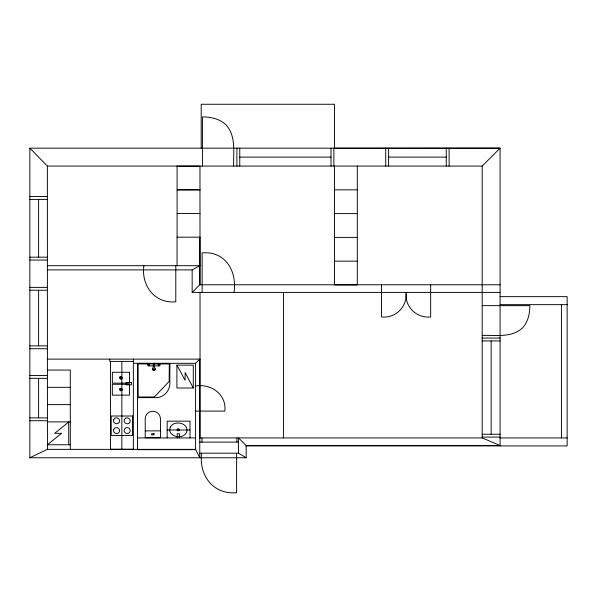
<?xml version="1.0" encoding="UTF-8"?>
<svg xmlns="http://www.w3.org/2000/svg" width="597" height="597" viewBox="0 0 597 597"><rect width="100%" height="100%" fill="white"/><g stroke="black" fill="none" stroke-linecap="round" stroke-linejoin="round"><path stroke-width="0.9" d="M406.079 292.396C407.691 306.455 395.565 318.582 381.505 316.977L381.505 284.776M199.779 284.776L199.779 265.702L192.159 269.889L192.159 292.396L199.779 284.776L500.092 284.776M137.549 363.372L137.586 397.654L153.847 397.609C163.608 398.803 171.04 390.229 169.772 380.796L169.929 363.409L137.549 363.372L137.549 449.675L195.585 449.675L195.585 363.312L199.779 359.125L199.779 457.757L195.585 449.369L47.372 449.369L29.85 457.757L29.85 148.168L500.092 148.168L500.092 445.922M246.158 445.541L246.158 457.757L238.539 453.183L238.539 437.922L246.158 445.541L500.092 445.541L482.189 437.922L482.189 166.07L500.092 148.168L334.469 148.22L334.469 104.266L201.204 104.266L201.204 148.168M68.827 421.9L54.655 433.332L61.513 433.332L47.379 444.765L70.304 444.765M239.763 157.115L331.014 157.115M388.61 157.115L446.257 157.115M29.85 148.168L47.372 166.07L482.189 166.07M177.1 166.175L199.965 166.175L200.032 284.776M334.447 189.846L357.312 189.846M29.85 196.555L47.372 196.555M29.85 199.405L47.379 199.405M177.1 213.51L199.965 213.51M334.447 213.614L357.312 213.614M200.032 237.181L177.04 237.181L177.04 265.702M334.447 237.39L357.312 237.39M29.85 257.18L47.379 257.18M29.85 260.038L47.372 260.038M334.447 261.158L357.312 261.158M47.372 265.702L200.032 265.702M47.372 269.889L192.159 269.889M29.85 287.373L47.372 287.373M29.85 290.232L47.379 290.232M192.159 292.396L500.092 292.396M500.092 296.649L567.15 296.649L567.15 445.922L246.158 445.922M500.092 304.649L567.15 304.649M482.189 305.649L529.86 305.649C529.867 313.612 528.061 322.037 522.42 327.969C511.644 338.081 495.51 334.947 482.189 335.417M482.189 338.066L500.092 338.066M482.189 340.924L500.092 340.924M29.85 345.879L47.379 345.879M29.85 348.738L47.372 348.738M47.372 359.125L200.032 359.125M133.355 361.409L109.773 361.409L109.773 359.125M133.355 363.312L195.585 363.312M176.899 365.14L193.286 365.14L193.286 387.998L176.899 387.998L176.899 365.14L185.122 380.296L185.122 372.528L193.264 387.998M153.339 365.886L147.855 365.886L147.855 363.566L159.892 363.566L159.892 365.886L154.369 365.886M153.339 366.61L154.369 366.61M47.447 370.058L70.304 370.058L70.304 449.369M29.85 375.468L47.372 375.468M29.85 378.326L47.379 378.326M195.585 386.065C210.92 383.237 226.875 394.61 224.808 411.094L195.585 411.094M47.447 387.341L70.304 387.341M47.447 404.624L70.304 404.624M29.85 417.87L47.379 417.87M29.85 420.728L47.372 420.728M47.379 421.9L70.304 421.9M167.153 429.974L190.018 429.974M145.22 430.877L160.459 430.877L160.459 437.728L145.22 437.728L145.22 421.064C143.668 408.042 161.854 408.147 160.421 421.064L160.459 430.877M482.189 434.243L500.092 434.243M482.189 437.101L500.092 437.101M137.549 437.922L195.585 437.922M199.779 437.922L482.189 437.922M500.092 437.922L567.15 437.922M199.779 442.108L238.539 442.108M133.325 449.25L110.467 449.25L110.467 361.409M199.779 453.183L238.539 453.183M29.85 457.757L246.158 457.757M406.079 293.836C405.079 307.5 417.273 318.41 430.661 316.977L430.661 284.776M561.434 304.649L561.434 437.922M491.144 340.924L491.144 434.243M449.116 148.168L449.116 166.07M446.257 148.168L446.257 166.07M388.61 148.168L388.61 166.07M385.744 148.168L385.744 166.07M357.312 166.07L357.312 284.933L334.447 284.933L334.447 166.07M333.872 148.168L333.872 166.07M331.014 148.168L331.014 166.07M283.426 292.396L283.426 437.922M239.763 148.168L239.763 166.07M236.905 148.168L236.905 166.07M236.942 437.922L236.942 442.108M236.599 453.183L236.599 492.734C213.151 494.764 198.764 475.302 201.622 453.183M234.024 292.396C237.166 271.381 225.547 250.8 202.137 252.889L202.144 292.396M233.666 166.07C233.263 152.354 236.27 135.788 225.853 124.736C219.621 118.81 210.778 116.915 202.42 116.922L202.42 166.07M201.965 437.922L201.965 442.108M200.032 292.396L200.032 437.922M199.898 237.181L199.898 265.702M190.018 437.922L190.018 421.154L167.153 421.154L167.153 437.922M179.503 437.922L179.503 433.735L177.219 433.735L177.219 437.922M177.1 166.07L177.1 237.181M175.794 265.702L175.794 301.776C154.832 303.977 140.982 285.441 143.899 265.702M158.593 363.566L158.638 365.886M154.369 363.566L154.369 366.842L155.414 369.267L155.257 369.871L153.981 370.416L153.056 370.341L152.287 369.267L153.339 366.842L153.339 363.566M149.071 363.566L149.071 365.886M133.355 359.125L133.355 449.369M121.863 361.409L121.863 449.362M68.715 421.9L68.715 444.765M47.372 166.07L47.439 449.369M38.611 199.405L38.611 257.18M38.611 290.232L38.611 345.879M38.611 378.326L38.611 417.87M169.317 363.976L169.167 380.752L169.772 380.752L153.81 397.572L153.81 396.968L138.153 397.005L138.116 363.939L169.317 363.976M113.721 429.377C112.102 432.855 117.915 435.497 119.34 431.75C120.967 428.288 115.146 425.646 113.721 429.377M124.392 429.377C122.766 432.847 128.586 435.497 130.004 431.75C131.631 428.288 125.81 425.646 124.392 429.377M113.721 419.631C112.102 423.109 117.915 425.743 119.34 422.004C120.967 418.542 115.146 415.893 113.721 419.631M124.392 419.631C122.766 423.109 128.579 425.743 130.004 422.004C131.631 418.542 125.81 415.893 124.392 419.631M170.287 427.176C166.511 436.273 182.548 440.407 186.428 432.526C190.212 423.422 174.167 419.295 170.287 427.176M119.967 376.931L119.579 377.64L119.967 378.819L120.676 379.214L121.855 378.819L122.243 378.11L121.855 376.931L121.146 376.543L119.967 376.931M120.37 377.341L120.37 378.416L121.452 378.416L121.452 377.341L120.37 377.341M119.967 388.55L119.579 389.259L119.967 390.438L120.676 390.834L121.855 390.438L122.243 389.729L121.855 388.55L121.146 388.162L119.967 388.55M120.37 388.96L120.37 390.035L121.452 390.035L121.452 388.96L120.37 388.96M177.413 429.109L177.025 430.034L178.122 430.892L179.69 430.034L178.593 428.803L177.413 429.109M177.816 429.43L177.6 429.952L178.227 430.452L179.122 429.952L178.496 429.25L177.816 429.43M155.399 369.2C153.742 371.244 149.414 368.05 155.399 369.2M149.646 364.513C148.429 364.543 149.914 365.371 149.646 364.513M158.593 364.745C157.802 365.379 157.877 364.073 158.593 364.745M199.965 189.839L177.1 189.839L199.965 189.846M129.527 372.282L112.378 372.282L112.378 383.14L129.527 383.14L129.527 372.282M131.43 382.565L126.094 382.565L126.094 384.849L131.43 384.849L131.43 382.565M129.482 384.281L112.34 384.281L112.34 395.139L129.482 395.139L129.482 384.281M132.534 416.012L111.199 416.012L111.199 435.444L132.534 435.444L132.534 416.012M154.048 433.728L151.631 433.728L151.631 434.885L154.048 434.885L154.048 433.728"/></g></svg>
